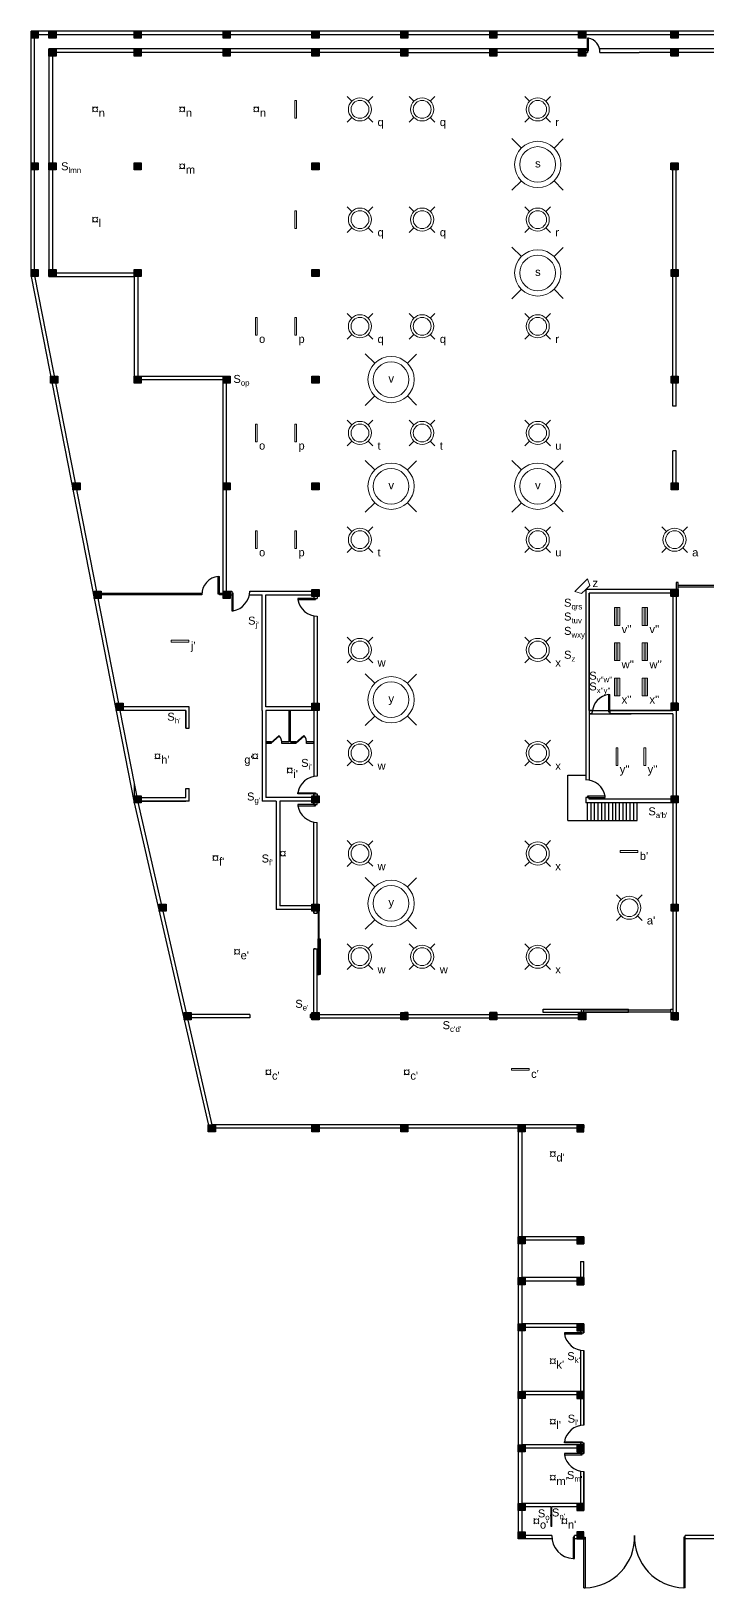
# Model space of a CAD drawing. Header units: inches. Extents: x 690793850 to 3471233902, y 1044954437 to 2780428972.
# Drawn here: x 1735550443 to 1735588518, y 1045055774 to 1045143324 of the extents above; entities that cross this region are included whole.
import ezdxf

# ---------------------------------------------------------------- set-up
doc = ezdxf.new("R2010")
doc.units = ezdxf.units.IN
doc.header["$MEASUREMENT"] = 0
for name, color, linetype in [('Doors', 140, 'Continuous'), ('Ladders', 10, 'Continuous'), ('Poste', 2, 'Continuous'), ('wall', 7, 'Continuous'), ('Walls', 7, 'Continuous')]:
    doc.layers.add(name, color=color, linetype=linetype)
doc.layers.add('lighting', color=3, linetype='Continuous', lineweight=13)
doc.layers.add('STAIR', color=1, linetype='Continuous', lineweight=5)
doc.styles.get("Standard").update_dxf_attribs({"font": 'arial.ttf'})

# ---------------------------------------------------------------- blocks, each defined once
blk = doc.blocks.new('poste')
for p, q in [((1735358586.536575, 1045014423.977711), (1735358986.536575, 1045014423.977711)), ((1735358586.536575, 1045014023.977711), (1735358586.536575, 1045014423.977711)), ((1735358986.536575, 1045014423.977711), (1735358986.536575, 1045014023.977711)), ((1735358986.536575, 1045014023.977711), (1735358586.536575, 1045014023.977711))]:
    blk.add_line(p, q)
blk = doc.blocks.new('bulb')
at = {"layer": 'STAIR', "color": 3}
for p, q in [((250374, 19544), (250322, 19595)), ((250374, 19360), (250322, 19308)), ((250558, 19544), (250611, 19597)), ((250558, 19360), (250611, 19307))]:
    blk.add_line(p, q, dxfattribs=at)
blk.add_circle((250466, 19452), 130, dxfattribs=at)
blk = doc.blocks.new('hanging light')
at = {"layer": 'STAIR', "color": 3}
for p, q in [((285950, 80509), (285692, 80767)), ((286870, 80509), (287136, 80775)), ((285950, 79589), (285692, 79332)), ((286870, 79589), (287136, 79323))]:
    blk.add_line(p, q, dxfattribs=at)
for radius in [651, 501]:
    blk.add_circle((286410, 80049), radius, dxfattribs=at)
blk = doc.blocks.new('tube light')
at = {"layer": 'lighting'}
for p, q in [((362255, 81955), (362255, 81855)), ((363255, 81955), (362255, 81955)), ((362255, 81855), (363255, 81855)), ((363255, 81855), (363255, 81955))]:
    blk.add_line(p, q, dxfattribs=at)
blk = doc.blocks.new('flood light')
at = {"layer": 'lighting'}
for p, q in [((349945, 74830), (350945, 74830)), ((350120, 74480), (349945, 74830)), ((350445, 74480), (350120, 74480)), ((350445, 74480), (350770, 74480)), ((350770, 74480), (350945, 74830))]:
    blk.add_line(p, q, dxfattribs=at)

msp = doc.modelspace()

# ---------------------------------------------------------------- hatches: boundary and pattern name
at = {"layer": 'Poste', "true_color": 0xf1eb1f}
h = msp.add_hatch(color=2, dxfattribs=at)
h.dxf.hatch_style = 1
h.paths.add_polyline_path([(1735550443, 1045142924), (1735550843, 1045142924), (1735550843, 1045143324), (1735550443, 1045143324)])
h = msp.add_hatch(color=2, dxfattribs=at)
h.dxf.hatch_style = 1
h.paths.add_polyline_path([(1735551443, 1045142924), (1735551843, 1045142924), (1735551843, 1045143324), (1735551443, 1045143324)])
h = msp.add_hatch(color=2, dxfattribs=at)
h.dxf.hatch_style = 1
h.paths.add_polyline_path([(1735556243, 1045142924), (1735556643, 1045142924), (1735556643, 1045143324), (1735556243, 1045143324)])
h = msp.add_hatch(color=2, dxfattribs=at)
h.dxf.hatch_style = 1
h.paths.add_polyline_path([(1735561243, 1045142924), (1735561643, 1045142924), (1735561643, 1045143324), (1735561243, 1045143324)])
h = msp.add_hatch(color=2, dxfattribs=at)
h.dxf.hatch_style = 1
h.paths.add_polyline_path([(1735566243, 1045142924), (1735566643, 1045142924), (1735566643, 1045143324), (1735566243, 1045143324)])
h = msp.add_hatch(color=2, dxfattribs=at)
h.dxf.hatch_style = 1
h.paths.add_polyline_path([(1735571243, 1045142924), (1735571643, 1045142924), (1735571643, 1045143324), (1735571243, 1045143324)])
h = msp.add_hatch(color=2, dxfattribs=at)
h.dxf.hatch_style = 1
h.paths.add_polyline_path([(1735576243, 1045142924), (1735576643, 1045142924), (1735576643, 1045143324), (1735576243, 1045143324)])
h = msp.add_hatch(color=2, dxfattribs=at)
h.dxf.hatch_style = 1
h.paths.add_polyline_path([(1735581243, 1045142924), (1735581643, 1045142924), (1735581643, 1045143324), (1735581243, 1045143324)])
h = msp.add_hatch(color=2, dxfattribs=at)
h.dxf.hatch_style = 1
h.paths.add_polyline_path([(1735586443, 1045142924), (1735586843, 1045142924), (1735586843, 1045143324), (1735586443, 1045143324)])
h = msp.add_hatch(color=2, dxfattribs=at)
h.dxf.hatch_style = 1
h.paths.add_polyline_path([(1735551443, 1045141924), (1735551843, 1045141924), (1735551843, 1045142324), (1735551443, 1045142324)])
h = msp.add_hatch(color=2, dxfattribs=at)
h.dxf.hatch_style = 1
h.paths.add_polyline_path([(1735556243, 1045141924), (1735556643, 1045141924), (1735556643, 1045142324), (1735556243, 1045142324)])
h = msp.add_hatch(color=2, dxfattribs=at)
h.dxf.hatch_style = 1
h.paths.add_polyline_path([(1735561243, 1045141924), (1735561643, 1045141924), (1735561643, 1045142324), (1735561243, 1045142324)])
h = msp.add_hatch(color=2, dxfattribs=at)
h.dxf.hatch_style = 1
h.paths.add_polyline_path([(1735566243, 1045141924), (1735566643, 1045141924), (1735566643, 1045142324), (1735566243, 1045142324)])
h = msp.add_hatch(color=2, dxfattribs=at)
h.dxf.hatch_style = 1
h.paths.add_polyline_path([(1735571243, 1045141924), (1735571643, 1045141924), (1735571643, 1045142324), (1735571243, 1045142324)])
h = msp.add_hatch(color=2, dxfattribs=at)
h.dxf.hatch_style = 1
h.paths.add_polyline_path([(1735576243, 1045141924), (1735576643, 1045141924), (1735576643, 1045142324), (1735576243, 1045142324)])
h = msp.add_hatch(color=2, dxfattribs=at)
h.dxf.hatch_style = 1
h.paths.add_polyline_path([(1735581243, 1045141924), (1735581643, 1045141924), (1735581643, 1045142324), (1735581243, 1045142324)])
h = msp.add_hatch(color=2, dxfattribs=at)
h.dxf.hatch_style = 1
h.paths.add_polyline_path([(1735586443, 1045141924), (1735586843, 1045141924), (1735586843, 1045142324), (1735586443, 1045142324)])
h = msp.add_hatch(color=2, dxfattribs=at)
h.dxf.hatch_style = 1
h.paths.add_polyline_path([(1735550443, 1045135524), (1735550843, 1045135524), (1735550843, 1045135924), (1735550443, 1045135924)])
h = msp.add_hatch(color=2, dxfattribs=at)
h.dxf.hatch_style = 1
h.paths.add_polyline_path([(1735551443, 1045135524), (1735551843, 1045135524), (1735551843, 1045135924), (1735551443, 1045135924)])
h = msp.add_hatch(color=2, dxfattribs=at)
h.dxf.hatch_style = 1
h.paths.add_polyline_path([(1735556243, 1045135524), (1735556643, 1045135524), (1735556643, 1045135924), (1735556243, 1045135924)])
h = msp.add_hatch(color=2, dxfattribs=at)
h.dxf.hatch_style = 1
h.paths.add_polyline_path([(1735566243, 1045135524), (1735566643, 1045135524), (1735566643, 1045135924), (1735566243, 1045135924)])
h = msp.add_hatch(color=2, dxfattribs=at)
h.dxf.hatch_style = 1
h.paths.add_polyline_path([(1735586443, 1045135524), (1735586843, 1045135524), (1735586843, 1045135924), (1735586443, 1045135924)])
h = msp.add_hatch(color=2, dxfattribs=at)
h.dxf.hatch_style = 1
h.paths.add_polyline_path([(1735550443, 1045129524), (1735550843, 1045129524), (1735550843, 1045129924), (1735550443, 1045129924)])
h = msp.add_hatch(color=2, dxfattribs=at)
h.dxf.hatch_style = 1
h.paths.add_polyline_path([(1735551443, 1045129524), (1735551843, 1045129524), (1735551843, 1045129924), (1735551443, 1045129924)])
h = msp.add_hatch(color=2, dxfattribs=at)
h.dxf.hatch_style = 1
h.paths.add_polyline_path([(1735556243, 1045129524), (1735556643, 1045129524), (1735556643, 1045129924), (1735556243, 1045129924)])
h = msp.add_hatch(color=2, dxfattribs=at)
h.dxf.hatch_style = 1
h.paths.add_polyline_path([(1735566243, 1045129524), (1735566643, 1045129524), (1735566643, 1045129924), (1735566243, 1045129924)])
h = msp.add_hatch(color=2, dxfattribs=at)
h.dxf.hatch_style = 1
h.paths.add_polyline_path([(1735586443, 1045129524), (1735586843, 1045129524), (1735586843, 1045129924), (1735586443, 1045129924)])
h = msp.add_hatch(color=2, dxfattribs=at)
h.dxf.hatch_style = 1
h.paths.add_polyline_path([(1735551541, 1045123524), (1735551941, 1045123524), (1735551941, 1045123924), (1735551541, 1045123924)])
h = msp.add_hatch(color=2, dxfattribs=at)
h.dxf.hatch_style = 1
h.paths.add_polyline_path([(1735556243, 1045123524), (1735556643, 1045123524), (1735556643, 1045123924), (1735556243, 1045123924)])
h = msp.add_hatch(color=2, dxfattribs=at)
h.dxf.hatch_style = 1
h.paths.add_polyline_path([(1735561243, 1045123524), (1735561643, 1045123524), (1735561643, 1045123924), (1735561243, 1045123924)])
h = msp.add_hatch(color=2, dxfattribs=at)
h.dxf.hatch_style = 1
h.paths.add_polyline_path([(1735566243, 1045123524), (1735566643, 1045123524), (1735566643, 1045123924), (1735566243, 1045123924)])
h = msp.add_hatch(color=2, dxfattribs=at)
h.dxf.hatch_style = 1
h.paths.add_polyline_path([(1735586443, 1045123524), (1735586843, 1045123524), (1735586843, 1045123924), (1735586443, 1045123924)])
h = msp.add_hatch(color=2, dxfattribs=at)
h.dxf.hatch_style = 1
h.paths.add_polyline_path([(1735552795, 1045117524), (1735553195, 1045117524), (1735553195, 1045117924), (1735552795, 1045117924)])
h = msp.add_hatch(color=2, dxfattribs=at)
h.dxf.hatch_style = 1
h.paths.add_polyline_path([(1735561243, 1045117524), (1735561643, 1045117524), (1735561643, 1045117924), (1735561243, 1045117924)])
h = msp.add_hatch(color=2, dxfattribs=at)
h.dxf.hatch_style = 1
h.paths.add_polyline_path([(1735566243, 1045117524), (1735566643, 1045117524), (1735566643, 1045117924), (1735566243, 1045117924)])
h = msp.add_hatch(color=2, dxfattribs=at)
h.dxf.hatch_style = 1
h.paths.add_polyline_path([(1735586443, 1045117524), (1735586843, 1045117524), (1735586843, 1045117924), (1735586443, 1045117924)])
h = msp.add_hatch(color=2, dxfattribs=at)
h.dxf.hatch_style = 1
h.paths.add_polyline_path([(1735553990, 1045111424), (1735554390, 1045111424), (1735554390, 1045111824), (1735553990, 1045111824)])
h = msp.add_hatch(color=2, dxfattribs=at)
h.dxf.hatch_style = 1
h.paths.add_polyline_path([(1735561243, 1045111424), (1735561643, 1045111424), (1735561643, 1045111824), (1735561243, 1045111824)])
h = msp.add_hatch(color=2, dxfattribs=at)
h.dxf.hatch_style = 1
h.paths.add_polyline_path([(1735566243, 1045111524), (1735566643, 1045111524), (1735566643, 1045111924), (1735566243, 1045111924)])
h = msp.add_hatch(color=2, dxfattribs=at)
h.dxf.hatch_style = 1
h.paths.add_polyline_path([(1735586443, 1045111524), (1735586843, 1045111524), (1735586843, 1045111924), (1735586443, 1045111924)])
h = msp.add_hatch(color=2, dxfattribs=at)
h.dxf.hatch_style = 1
h.paths.add_polyline_path([(1735555224, 1045105124), (1735555624, 1045105124), (1735555624, 1045105524), (1735555224, 1045105524)])
h = msp.add_hatch(color=2, dxfattribs=at)
h.dxf.hatch_style = 1
h.paths.add_polyline_path([(1735566243, 1045105124), (1735566643, 1045105124), (1735566643, 1045105524), (1735566243, 1045105524)])
h = msp.add_hatch(color=2, dxfattribs=at)
h.dxf.hatch_style = 1
h.paths.add_polyline_path([(1735586443, 1045105124), (1735586843, 1045105124), (1735586843, 1045105524), (1735586443, 1045105524)])
h = msp.add_hatch(color=2, dxfattribs=at)
h.dxf.hatch_style = 1
h.paths.add_polyline_path([(1735556243, 1045099924), (1735556643, 1045099924), (1735556643, 1045100324), (1735556243, 1045100324)])
h = msp.add_hatch(color=2, dxfattribs=at)
h.dxf.hatch_style = 1
h.paths.add_polyline_path([(1735566243, 1045099924), (1735566643, 1045099924), (1735566643, 1045100324), (1735566243, 1045100324)])
h = msp.add_hatch(color=2, dxfattribs=at)
h.dxf.hatch_style = 1
h.paths.add_polyline_path([(1735586443, 1045099924), (1735586843, 1045099924), (1735586843, 1045100324), (1735586443, 1045100324)])
h = msp.add_hatch(color=2, dxfattribs=at)
h.dxf.hatch_style = 1
h.paths.add_polyline_path([(1735557648, 1045093824), (1735558048, 1045093824), (1735558048, 1045094224), (1735557648, 1045094224)])
h = msp.add_hatch(color=2, dxfattribs=at)
h.dxf.hatch_style = 1
h.paths.add_polyline_path([(1735566243, 1045093824), (1735566643, 1045093824), (1735566643, 1045094224), (1735566243, 1045094224)])
h = msp.add_hatch(color=2, dxfattribs=at)
h.dxf.hatch_style = 1
h.paths.add_polyline_path([(1735586443, 1045093824), (1735586843, 1045093824), (1735586843, 1045094224), (1735586443, 1045094224)])
h = msp.add_hatch(color=2, dxfattribs=at)
h.dxf.hatch_style = 1
h.paths.add_polyline_path([(1735559052, 1045087724), (1735559452, 1045087724), (1735559452, 1045088124), (1735559052, 1045088124)])
h = msp.add_hatch(color=2, dxfattribs=at)
h.dxf.hatch_style = 1
h.paths.add_polyline_path([(1735566243, 1045087724), (1735566643, 1045087724), (1735566643, 1045088124), (1735566243, 1045088124)])
h = msp.add_hatch(color=2, dxfattribs=at)
h.dxf.hatch_style = 1
h.paths.add_polyline_path([(1735571243, 1045087724), (1735571643, 1045087724), (1735571643, 1045088124), (1735571243, 1045088124)])
h = msp.add_hatch(color=2, dxfattribs=at)
h.dxf.hatch_style = 1
h.paths.add_polyline_path([(1735576243, 1045087724), (1735576643, 1045087724), (1735576643, 1045088124), (1735576243, 1045088124)])
h = msp.add_hatch(color=2, dxfattribs=at)
h.dxf.hatch_style = 1
h.paths.add_polyline_path([(1735581243, 1045087724), (1735581643, 1045087724), (1735581643, 1045088124), (1735581243, 1045088124)])
h = msp.add_hatch(color=2, dxfattribs=at)
h.dxf.hatch_style = 1
h.paths.add_polyline_path([(1735586443, 1045087724), (1735586843, 1045087724), (1735586843, 1045088124), (1735586443, 1045088124)])
h = msp.add_hatch(color=2, dxfattribs=at)
h.dxf.hatch_style = 1
h.paths.add_polyline_path([(1735560410, 1045081424), (1735560810, 1045081424), (1735560810, 1045081824), (1735560410, 1045081824)])
h = msp.add_hatch(color=2, dxfattribs=at)
h.dxf.hatch_style = 1
h.paths.add_polyline_path([(1735566243, 1045081424), (1735566643, 1045081424), (1735566643, 1045081824), (1735566243, 1045081824)])
h = msp.add_hatch(color=2, dxfattribs=at)
h.dxf.hatch_style = 1
h.paths.add_polyline_path([(1735571243, 1045081424), (1735571643, 1045081424), (1735571643, 1045081824), (1735571243, 1045081824)])
h = msp.add_hatch(color=2, dxfattribs=at)
h.dxf.hatch_style = 1
h.paths.add_polyline_path([(1735577843, 1045081424), (1735578243, 1045081424), (1735578243, 1045081824), (1735577843, 1045081824)])
h = msp.add_hatch(color=2, dxfattribs=at)
h.dxf.hatch_style = 1
h.paths.add_polyline_path([(1735581543, 1045081824), (1735581143, 1045081824), (1735581143, 1045081424), (1735581543, 1045081424)])
h = msp.add_hatch(color=2, dxfattribs=at)
h.dxf.hatch_style = 1
h.paths.add_polyline_path([(1735577843, 1045075124), (1735578243, 1045075124), (1735578243, 1045075524), (1735577843, 1045075524)])
h = msp.add_hatch(color=2, dxfattribs=at)
h.dxf.hatch_style = 1
h.paths.add_polyline_path([(1735581543, 1045075524), (1735581143, 1045075524), (1735581143, 1045075124), (1735581543, 1045075124)])
h = msp.add_hatch(color=2, dxfattribs=at)
h.dxf.hatch_style = 1
h.paths.add_polyline_path([(1735577843, 1045072824), (1735578243, 1045072824), (1735578243, 1045073224), (1735577843, 1045073224)])
h = msp.add_hatch(color=2, dxfattribs=at)
h.dxf.hatch_style = 1
h.paths.add_polyline_path([(1735581543, 1045073224), (1735581143, 1045073224), (1735581143, 1045072824), (1735581543, 1045072824)])
h = msp.add_hatch(color=2, dxfattribs=at)
h.dxf.hatch_style = 1
h.paths.add_polyline_path([(1735577843, 1045070224), (1735578243, 1045070224), (1735578243, 1045070624), (1735577843, 1045070624)])
h = msp.add_hatch(color=2, dxfattribs=at)
h.dxf.hatch_style = 1
h.paths.add_polyline_path([(1735581543, 1045070624), (1735581143, 1045070624), (1735581143, 1045070224), (1735581543, 1045070224)])
h = msp.add_hatch(color=2, dxfattribs=at)
h.dxf.hatch_style = 1
h.paths.add_polyline_path([(1735577843, 1045066424), (1735578243, 1045066424), (1735578243, 1045066824), (1735577843, 1045066824)])
h = msp.add_hatch(color=2, dxfattribs=at)
h.dxf.hatch_style = 1
h.paths.add_polyline_path([(1735581543, 1045066824), (1735581143, 1045066824), (1735581143, 1045066424), (1735581543, 1045066424)])
h = msp.add_hatch(color=2, dxfattribs=at)
h.dxf.hatch_style = 1
h.paths.add_polyline_path([(1735577843, 1045063424), (1735578243, 1045063424), (1735578243, 1045063824), (1735577843, 1045063824)])
h = msp.add_hatch(color=2, dxfattribs=at)
h.dxf.hatch_style = 1
h.paths.add_polyline_path([(1735581543, 1045063824), (1735581143, 1045063824), (1735581143, 1045063424), (1735581543, 1045063424)])
h = msp.add_hatch(color=2, dxfattribs=at)
h.dxf.hatch_style = 1
h.paths.add_polyline_path([(1735577843, 1045060124), (1735578243, 1045060124), (1735578243, 1045060524), (1735577843, 1045060524)])
h = msp.add_hatch(color=2, dxfattribs=at)
h.dxf.hatch_style = 1
h.paths.add_polyline_path([(1735581543, 1045060524), (1735581143, 1045060524), (1735581143, 1045060124), (1735581543, 1045060124)])
h = msp.add_hatch(color=2, dxfattribs=at)
h.dxf.hatch_style = 1
h.paths.add_polyline_path([(1735577843, 1045058524), (1735578243, 1045058524), (1735578243, 1045058924), (1735577843, 1045058924)])
h = msp.add_hatch(color=2, dxfattribs=at)
h.dxf.hatch_style = 1
h.paths.add_polyline_path([(1735581543, 1045058924), (1735581143, 1045058924), (1735581143, 1045058524), (1735581543, 1045058524)])

# ---------------------------------------------------------------- linework, layer by layer
for p, q in [((1735581843, 1045105124), (1735581843, 1045111724)), ((1735581843, 1045109084), (1735581843, 1045107764)), ((1735581843, 1045107764), (1735581843, 1045108424)), ((1735581843, 1045105124), (1735586543, 1045105124)), ((1735581843, 1045104924), (1735584193, 1045104924)), ((1735582009, 1045104924), (1735582009, 1045105024)), ((1735579693, 1045059224), (1735579693, 1045060324)), ((1735579743, 1045059224), (1735579743, 1045060324)), ((1735579743, 1045059224), (1735579693, 1045059224))]:
    msp.add_line(p, q)
at = {"layer": 'Doors'}
for p, q in [((1735581743, 1045142224), (1735581743, 1045142924)), ((1735581793, 1045142924), (1735581743, 1045142924)), ((1735581793, 1045142224), (1735581743, 1045142224)), ((1735581793, 1045142224), (1735581793, 1045142924)), ((1735560973, 1045111659), (1735560973, 1045112659)), ((1735560973, 1045112659), (1735561043, 1045112659)), ((1735561043, 1045111659), (1735561043, 1045112659)), ((1735560044, 1045111694), (1735554390, 1045111694)), ((1735560043, 1045111624), (1735554390, 1045111624)), ((1735560043, 1045111659), (1735560043, 1045111694)), ((1735561043, 1045111659), (1735560973, 1045111659)), ((1735561043, 1045111659), (1735560973, 1045111659)), ((1735561243, 1045111694), (1735561043, 1045111694)), ((1735561243, 1045111694), (1735561043, 1045111694)), ((1735561043, 1045111694), (1735561043, 1045111624)), ((1735561243, 1045111624), (1735561043, 1045111624)), ((1735561243, 1045111624), (1735561243, 1045111694)), ((1735561643, 1045111824), (1735561743, 1045111824)), ((1735561743, 1045111824), (1735561743, 1045111624)), ((1735561743, 1045111724), (1735561743, 1045110724)), ((1735561813, 1045111724), (1735561743, 1045111724)), ((1735561813, 1045110724), (1735561813, 1045111724)), ((1735586843, 1045112324), (1735586743, 1045112324)), ((1735586743, 1045112324), (1735586743, 1045111924)), ((1735586843, 1045111924), (1735586843, 1045112324)), ((1735586843, 1045112174), (1735595843, 1045112174)), ((1735586843, 1045112074), (1735595843, 1045112074)), ((1735561743, 1045110724), (1735561813, 1045110724)), ((1735566443, 1045111424), (1735565443, 1045111424)), ((1735565443, 1045111424), (1735565443, 1045111354)), ((1735565443, 1045111354), (1735566443, 1045111354)), ((1735566443, 1045111354), (1735566443, 1045111424)), ((1735582939, 1045105024), (1735582939, 1045106024)), ((1735582939, 1045106024), (1735583009, 1045106024)), ((1735583009, 1045105024), (1735583009, 1045106024)), ((1735583009, 1045105024), (1735582939, 1045105024)), ((1735563943, 1045103314), (1735564390, 1045103715)), ((1735563957, 1045103299), (1735564404, 1045103700)), ((1735564404, 1045103700), (1735564390, 1045103715)), ((1735565343, 1045103314), (1735565790, 1045103715)), ((1735565357, 1045103299), (1735565804, 1045103700)), ((1735565804, 1045103700), (1735565790, 1045103715)), ((1735563957, 1045103299), (1735563943, 1045103314)), ((1735565357, 1045103299), (1735565343, 1045103314)), ((1735565443, 1045100424), (1735565443, 1045100494)), ((1735565443, 1045100494), (1735566443, 1045100494)), ((1735566443, 1045100424), (1735565443, 1045100424)), ((1735566443, 1045100494), (1735566443, 1045100424)), ((1735582743, 1045100294), (1735581743, 1045100294)), ((1735581743, 1045100294), (1735581743, 1045100224)), ((1735581743, 1045100224), (1735582743, 1045100224)), ((1735582743, 1045100224), (1735582743, 1045100294)), ((1735566443, 1045099824), (1735565443, 1045099824)), ((1735565443, 1045099824), (1735565443, 1045099754)), ((1735565443, 1045099754), (1735566443, 1045099754)), ((1735566443, 1045099754), (1735566443, 1045099824)), ((1735566543, 1045093774), (1735566643, 1045093774)), ((1735566593, 1045093774), (1735566593, 1045090774)), ((1735566643, 1045093774), (1735566643, 1045093824)), ((1735566643, 1045090774), (1735566643, 1045093774)), ((1735566643, 1045092274), (1735566573, 1045092274)), ((1735566573, 1045092274), (1735566573, 1045090270)), ((1735566643, 1045092274), (1735566643, 1045090270)), ((1735566643, 1045092274), (1735566713, 1045092274)), ((1735566713, 1045092274), (1735566713, 1045090270)), ((1735566443, 1045091720), (1735566343, 1045091720)), ((1735566543, 1045090774), (1735566643, 1045090774)), ((1735566643, 1045090674), (1735566543, 1045090674)), ((1735566593, 1045090774), (1735566643, 1045090774)), ((1735566643, 1045090774), (1735566643, 1045090674)), ((1735566573, 1045090270), (1735566643, 1045090270)), ((1735566713, 1045090270), (1735566643, 1045090270)), ((1735579243, 1045088124), (1735579243, 1045088324)), ((1735579243, 1045088324), (1735584043, 1045088324)), ((1735584043, 1045088124), (1735579243, 1045088124)), ((1735581393, 1045088324), (1735581493, 1045088324)), ((1735581393, 1045088324), (1735581393, 1045088124)), ((1735581493, 1045088324), (1735581493, 1045088124)), ((1735581493, 1045088274), (1735586443, 1045088274)), ((1735581493, 1045088174), (1735586443, 1045088174)), ((1735584043, 1045088124), (1735584043, 1045088324)), ((1735586443, 1045088124), (1735586443, 1045088324)), ((1735586443, 1045088324), (1735586543, 1045088324)), ((1735586443, 1045088124), (1735586543, 1045088124)), ((1735581443, 1045070124), (1735580443, 1045070124)), ((1735580443, 1045070124), (1735580443, 1045070054)), ((1735580443, 1045070054), (1735581443, 1045070054)), ((1735581443, 1045070054), (1735581443, 1045070124)), ((1735580443, 1045063924), (1735580443, 1045063994)), ((1735580443, 1045063994), (1735581443, 1045063994)), ((1735581443, 1045063924), (1735580443, 1045063924)), ((1735581443, 1045063994), (1735581443, 1045063924)), ((1735581443, 1045063324), (1735580443, 1045063324)), ((1735580443, 1045063324), (1735580443, 1045063254)), ((1735580443, 1045063254), (1735581443, 1045063254)), ((1735581443, 1045063254), (1735581443, 1045063324)), ((1735580943, 1045058624), (1735580943, 1045058524)), ((1735580943, 1045058624), (1735580943, 1045057424)), ((1735581013, 1045058624), (1735580943, 1045058624)), ((1735581013, 1045057424), (1735581013, 1045058624)), ((1735581543, 1045058624), (1735581613, 1045058624)), ((1735581543, 1045055774), (1735581543, 1045058624)), ((1735581543, 1045058624), (1735581613, 1045058624)), ((1735581543, 1045058524), (1735581613, 1045058524)), ((1735581613, 1045058624), (1735581613, 1045055774)), ((1735584393, 1045058524), (1735584393, 1045058724)), ((1735587243, 1045058624), (1735587173, 1045058624)), ((1735587243, 1045058624), (1735587173, 1045058624)), ((1735587173, 1045058624), (1735587173, 1045055774)), ((1735587173, 1045058524), (1735587243, 1045058524)), ((1735587243, 1045058524), (1735587243, 1045058724)), ((1735587243, 1045055774), (1735587243, 1045058624)), ((1735580943, 1045057424), (1735581013, 1045057424)), ((1735581543, 1045055774), (1735581613, 1045055774)), ((1735587243, 1045055774), (1735587173, 1045055774))]:
    msp.add_line(p, q, dxfattribs=at)
for centre, radius, start, end in [((1735581657, 1045142150), 787, 358.15235, 80.03537), ((1735561065, 1045111642), 1022, 95.13587, 180.98153), ((1735561601, 1045111849), 1145, 280.69255, 358.84726), ((1735566568, 1045111567), 1145, 190.69255, 268.84726), ((1735583092, 1045104949), 1086, 98.11487, 176.03949), ((1735563951, 1045103314), 595, 355.17621, 40.40327), ((1735565351, 1045103314), 595, 355.17621, 40.40327), ((1735566568, 1045100282), 1145, 91.15274, 169.30745), ((1735581618, 1045100082), 1145, 10.69255, 88.84725), ((1735566568, 1045099967), 1145, 190.69255, 268.84726), ((1735581568, 1045070267), 1145, 190.69255, 268.84726), ((1735581568, 1045063782), 1145, 91.15274, 169.30745), ((1735581568, 1045063467), 1145, 190.69255, 268.84726), ((1735580993, 1045058674), 1251, 177.70939, 267.70939), ((1735581544, 1045058624), 2851, 271.38855, 2.0102), ((1735587242, 1045058624), 2851, 177.9898, 268.61145)]:
    msp.add_arc(centre, radius, start, end, dxfattribs=at)
at = {"layer": 'Ladders'}
for p, q in [((1735580643, 1045098924), (1735580643, 1045101480)), ((1735580643, 1045101480), (1735581643, 1045101480)), ((1735581743, 1045098924), (1735581743, 1045099924)), ((1735581943, 1045098924), (1735581943, 1045099924)), ((1735582143, 1045098924), (1735582143, 1045099924)), ((1735582343, 1045098924), (1735582343, 1045099924)), ((1735582543, 1045098924), (1735582543, 1045099924)), ((1735582743, 1045098924), (1735582743, 1045099924)), ((1735582943, 1045098924), (1735582943, 1045099924)), ((1735583143, 1045099924), (1735583143, 1045098924)), ((1735583343, 1045098924), (1735583343, 1045099924)), ((1735583543, 1045098924), (1735583543, 1045099924)), ((1735583743, 1045098924), (1735583743, 1045099924)), ((1735583943, 1045098924), (1735583943, 1045099924)), ((1735584143, 1045098924), (1735584143, 1045099924)), ((1735584343, 1045098924), (1735584343, 1045099924)), ((1735584543, 1045098924), (1735584543, 1045099924)), ((1735580643, 1045098924), (1735584543, 1045098924)), ((1735581643, 1045098924), (1735581843, 1045098924)), ((1735583143, 1045098924), (1735583343, 1045098924)), ((1735583343, 1045098924), (1735583543, 1045098924)), ((1735583543, 1045098924), (1735583743, 1045098924)), ((1735583743, 1045098924), (1735583943, 1045098924)), ((1735583943, 1045098924), (1735584143, 1045098924)), ((1735584143, 1045098924), (1735584343, 1045098924)), ((1735584343, 1045098924), (1735584543, 1045098924))]:
    msp.add_line(p, q, dxfattribs=at)
at = {"layer": 'lighting'}
for p, q in [((1735566643, 1045129924), (1735566643, 1045129524)), ((1735566643, 1045117924), (1735566643, 1045117524)), ((1735583360, 1045109904), (1735583360, 1045110904)), ((1735584927, 1045109904), (1735584927, 1045110904)), ((1735583360, 1045107924), (1735583360, 1045108924)), ((1735584927, 1045107924), (1735584927, 1045108924)), ((1735583360, 1045105944), (1735583360, 1045106944)), ((1735584927, 1045105944), (1735584927, 1045106944)), ((1735564433, 1045100024), (1735564532, 1045100011)), ((1735578043, 1045060124), (1735578243, 1045060124))]:
    msp.add_line(p, q, dxfattribs=at)
at = {"layer": 'Poste'}
for p, q in [((1735586443, 1045142924), (1735586443, 1045143324)), ((1735586743, 1045142924), (1735586743, 1045143324)), ((1735586443, 1045141924), (1735586443, 1045142324)), ((1735586743, 1045141924), (1735586743, 1045142324)), ((1735586443, 1045135524), (1735586443, 1045135924)), ((1735586743, 1045135524), (1735586743, 1045135924)), ((1735553990, 1045111824), (1735553990, 1045111424)), ((1735554290, 1045111824), (1735554290, 1045111424)), ((1735561243, 1045111824), (1735561243, 1045111424)), ((1735561543, 1045111824), (1735561543, 1045111424)), ((1735586443, 1045111524), (1735586443, 1045111924)), ((1735586843, 1045111924), (1735586443, 1045111924)), ((1735586843, 1045111924), (1735586443, 1045111924)), ((1735586843, 1045111624), (1735586443, 1045111624)), ((1735586843, 1045111624), (1735586443, 1045111624)), ((1735586743, 1045111524), (1735586743, 1045111924)), ((1735586843, 1045105524), (1735586443, 1045105524)), ((1735586843, 1045105224), (1735586443, 1045105224)), ((1735571643, 1045088124), (1735571443, 1045088124)), ((1735576443, 1045088124), (1735576243, 1045088124)), ((1735576643, 1045088124), (1735576443, 1045088124)), ((1735571643, 1045087824), (1735571443, 1045087824)), ((1735576443, 1045087824), (1735576243, 1045087824)), ((1735576643, 1045087824), (1735576443, 1045087824)), ((1735581643, 1045087824), (1735581243, 1045087824)), ((1735586543, 1045087724), (1735586843, 1045087724)), ((1735586543, 1045087724), (1735586843, 1045087724))]:
    msp.add_line(p, q, dxfattribs=at)
at = {"layer": 'wall'}
for p, q in [((1735628843, 1045143324), (1735550443, 1045143324)), ((1735550443, 1045129524), (1735550443, 1045143324)), ((1735550639, 1045129563), (1735550639, 1045143324)), ((1735550443, 1045129524), (1735556243, 1045099924)), ((1735550639, 1045129563), (1735555389, 1045105324)), ((1735556243, 1045123924), (1735561243, 1045123924)), ((1735561243, 1045111824), (1735561243, 1045123924)), ((1735561443, 1045111824), (1735561443, 1045123924)), ((1735556243, 1045123724), (1735561243, 1045123724)), ((1735555428, 1045105124), (1735556439, 1045099963)), ((1735566343, 1045100324), (1735566343, 1045100424)), ((1735566343, 1045100424), (1735566543, 1045100424)), ((1735581843, 1045100224), (1735581643, 1045100224)), ((1735581843, 1045100124), (1735581843, 1045100224)), ((1735556243, 1045099924), (1735560456, 1045081624)), ((1735556438, 1045099969), (1735560615, 1045081824)), ((1735566343, 1045099924), (1735566343, 1045099824)), ((1735566343, 1045099824), (1735566543, 1045099824)), ((1735566343, 1045093824), (1735566343, 1045093724)), ((1735566343, 1045093724), (1735566543, 1045093724))]:
    msp.add_line(p, q, dxfattribs=at)
at = {"layer": 'Walls'}
for p, q in [((1735628443, 1045143124), (1735550443, 1045143124)), ((1735556443, 1045143324), (1735551443, 1045143324)), ((1735571443, 1045143324), (1735566443, 1045143324)), ((1735571443, 1045143124), (1735566443, 1045143124)), ((1735581443, 1045143324), (1735576443, 1045143324)), ((1735581443, 1045143124), (1735576443, 1045143124)), ((1735556443, 1045142324), (1735551443, 1045142324)), ((1735551443, 1045142324), (1735551443, 1045129524)), ((1735561443, 1045142324), (1735556443, 1045142324)), ((1735566443, 1045142324), (1735561443, 1045142324)), ((1735571443, 1045142324), (1735566443, 1045142324)), ((1735576443, 1045142324), (1735571443, 1045142324)), ((1735581443, 1045142324), (1735576443, 1045142324)), ((1735581743, 1045142324), (1735581443, 1045142324)), ((1735581643, 1045142324), (1735581743, 1045142324)), ((1735581743, 1045142324), (1735581743, 1045142124)), ((1735586443, 1045142324), (1735582424, 1045142324)), ((1735596443, 1045142324), (1735584643, 1045142324)), ((1735551643, 1045142024), (1735551643, 1045129824)), ((1735556443, 1045142124), (1735551743, 1045142124)), ((1735561443, 1045142124), (1735556443, 1045142124)), ((1735566443, 1045142124), (1735561443, 1045142124)), ((1735571443, 1045142124), (1735566443, 1045142124)), ((1735571443, 1045142124), (1735576443, 1045142124)), ((1735581443, 1045142124), (1735576443, 1045142124)), ((1735581443, 1045142124), (1735581743, 1045142124)), ((1735582443, 1045142124), (1735584643, 1045142124)), ((1735596443, 1045142124), (1735584643, 1045142124)), ((1735586543, 1045129524), (1735586543, 1045135524)), ((1735586743, 1045129524), (1735586743, 1045135524)), ((1735551443, 1045129524), (1735556243, 1045129524)), ((1735551743, 1045129724), (1735556443, 1045129724)), ((1735556243, 1045129524), (1735556243, 1045123524)), ((1735556443, 1045129724), (1735556443, 1045123524)), ((1735586543, 1045123524), (1735586543, 1045129524)), ((1735586743, 1045123524), (1735586743, 1045129524)), ((1735586543, 1045122224), (1735586543, 1045123524)), ((1735586743, 1045122224), (1735586743, 1045123524)), ((1735586743, 1045122224), (1735586543, 1045122224)), ((1735586543, 1045117524), (1735586543, 1045119724)), ((1735586743, 1045119724), (1735586543, 1045119724)), ((1735586743, 1045117524), (1735586743, 1045119724)), ((1735586743, 1045117524), (1735586543, 1045117524)), ((1735561243, 1045111824), (1735561743, 1045111824)), ((1735561243, 1045111624), (1735561743, 1045111624)), ((1735562723, 1045111624), (1735563443, 1045111624)), ((1735562745, 1045111824), (1735566543, 1045111824)), ((1735563443, 1045105124), (1735563443, 1045111624)), ((1735563643, 1045111624), (1735566543, 1045111624)), ((1735563643, 1045105324), (1735563643, 1045111624)), ((1735566343, 1045111524), (1735566343, 1045111424)), ((1735566343, 1045111524), (1735566343, 1045111424)), ((1735566543, 1045111824), (1735566543, 1045111424)), ((1735581643, 1045111924), (1735581643, 1045101226)), ((1735586843, 1045111924), (1735581643, 1045111924)), ((1735581843, 1045111724), (1735581843, 1045101204)), ((1735586543, 1045111724), (1735581843, 1045111724)), ((1735586543, 1045111724), (1735586543, 1045105124)), ((1735586743, 1045111924), (1735586743, 1045087724)), ((1735566343, 1045111424), (1735566543, 1045111424)), ((1735566343, 1045110444), (1735566343, 1045105324)), ((1735566543, 1045110422), (1735566543, 1045101426)), ((1735559343, 1045105324), (1735555389, 1045105324)), ((1735559143, 1045105124), (1735555428, 1045105124)), ((1735559143, 1045104124), (1735559143, 1045105124)), ((1735559143, 1045105124), (1735559143, 1045104124)), ((1735559343, 1045104124), (1735559343, 1045105324)), ((1735563443, 1045105124), (1735563443, 1045100024)), ((1735566343, 1045105324), (1735563643, 1045105324)), ((1735566343, 1045105124), (1735563643, 1045105124)), ((1735563643, 1045105124), (1735563643, 1045100224)), ((1735565043, 1045105124), (1735564943, 1045105124)), ((1735564943, 1045105124), (1735564943, 1045103364)), ((1735565043, 1045103364), (1735565043, 1045105124)), ((1735566343, 1045105124), (1735566343, 1045101404)), ((1735582020, 1045105124), (1735581843, 1045105124)), ((1735582009, 1045104924), (1735581843, 1045104924)), ((1735586543, 1045105124), (1735583009, 1045105124)), ((1735583009, 1045105124), (1735583009, 1045104924)), ((1735586543, 1045104924), (1735583009, 1045104924)), ((1735586543, 1045104924), (1735586543, 1045100224)), ((1735559143, 1045104124), (1735559143, 1045104124)), ((1735559143, 1045104124), (1735559343, 1045104124)), ((1735563943, 1045103364), (1735563643, 1045103364)), ((1735563643, 1045103364), (1735563943, 1045103364)), ((1735563943, 1045103264), (1735563643, 1045103264)), ((1735563943, 1045103364), (1735563943, 1045103264)), ((1735564943, 1045103364), (1735564543, 1045103364)), ((1735565343, 1045103264), (1735564543, 1045103264)), ((1735565343, 1045103364), (1735565043, 1045103364)), ((1735565043, 1045103364), (1735565343, 1045103364)), ((1735565343, 1045103364), (1735565343, 1045103264)), ((1735566343, 1045103364), (1735565943, 1045103364)), ((1735566343, 1045103264), (1735565943, 1045103264)), ((1735566343, 1045103264), (1735566343, 1045103364)), ((1735556243, 1045100964), (1735556243, 1045100024)), ((1735556443, 1045100224), (1735559143, 1045100224)), ((1735559143, 1045100224), (1735559143, 1045100724)), ((1735559143, 1045100224), (1735559143, 1045100724)), ((1735559143, 1045100724), (1735559343, 1045100724)), ((1735559343, 1045100024), (1735559343, 1045100724)), ((1735566343, 1045100224), (1735563643, 1045100224)), ((1735566343, 1045100424), (1735566343, 1045100224)), ((1735566543, 1045100424), (1735566543, 1045099924)), ((1735581643, 1045100224), (1735581643, 1045099924)), ((1735581843, 1045100224), (1735581843, 1045100124)), ((1735586543, 1045100124), (1735581843, 1045100124)), ((1735556243, 1045100024), (1735559143, 1045100024)), ((1735559343, 1045100024), (1735556243, 1045100024)), ((1735564233, 1045100024), (1735563443, 1045100024)), ((1735564233, 1045100024), (1735564233, 1045093924)), ((1735566343, 1045100024), (1735564433, 1045100024)), ((1735564433, 1045100024), (1735564433, 1045094124)), ((1735566343, 1045099824), (1735566343, 1045100024)), ((1735566543, 1045099824), (1735566543, 1045099924)), ((1735586543, 1045099924), (1735581643, 1045099924)), ((1735586543, 1045099924), (1735586543, 1045087724)), ((1735566343, 1045094124), (1735566343, 1045098844)), ((1735566543, 1045093824), (1735566543, 1045098822)), ((1735566343, 1045094124), (1735564433, 1045094124)), ((1735566343, 1045093924), (1735564233, 1045093924)), ((1735566343, 1045093724), (1735566343, 1045093924)), ((1735566543, 1045093724), (1735566543, 1045093824)), ((1735566343, 1045087824), (1735566343, 1045091720)), ((1735566343, 1045091720), (1735566543, 1045091720)), ((1735566543, 1045088024), (1735566543, 1045091720)), ((1735562743, 1045088024), (1735559343, 1045088024)), ((1735562743, 1045088024), (1735562743, 1045087824)), ((1735566243, 1045088024), (1735566143, 1045088024)), ((1735566143, 1045088024), (1735566143, 1045087824)), ((1735566543, 1045088024), (1735581643, 1045088024)), ((1735581643, 1045087824), (1735581643, 1045088024)), ((1735559143, 1045087824), (1735559177, 1045087724)), ((1735562743, 1045087824), (1735559354, 1045087824)), ((1735559354, 1045087824), (1735559388, 1045087724)), ((1735566243, 1045087824), (1735566143, 1045087824)), ((1735566343, 1045087824), (1735581643, 1045087824)), ((1735586743, 1045087724), (1735586543, 1045087724)), ((1735581543, 1045081824), (1735560615, 1045081824)), ((1735581343, 1045081824), (1735581343, 1045081624)), ((1735581543, 1045081824), (1735581543, 1045081624)), ((1735577843, 1045081624), (1735560456, 1045081624)), ((1735577843, 1045081624), (1735577843, 1045058524)), ((1735581543, 1045081624), (1735578043, 1045081624)), ((1735578043, 1045081624), (1735578043, 1045073224)), ((1735581543, 1045075524), (1735577843, 1045075524)), ((1735581543, 1045075324), (1735577843, 1045075324)), ((1735581343, 1045075524), (1735581343, 1045075324)), ((1735581343, 1045075324), (1735581343, 1045075124)), ((1735581543, 1045075124), (1735581343, 1045075124)), ((1735581543, 1045075124), (1735581543, 1045075524)), ((1735581543, 1045075524), (1735581543, 1045075124)), ((1735581543, 1045075124), (1735581543, 1045075524)), ((1735581343, 1045074124), (1735581343, 1045073224)), ((1735581343, 1045074124), (1735581543, 1045074124)), ((1735581543, 1045072824), (1735581543, 1045074124)), ((1735581543, 1045073224), (1735578043, 1045073224)), ((1735578043, 1045073024), (1735578043, 1045070624)), ((1735581343, 1045073024), (1735578043, 1045073024)), ((1735581343, 1045073224), (1735581343, 1045073024)), ((1735581343, 1045073024), (1735581343, 1045072824)), ((1735581543, 1045073224), (1735581543, 1045072824)), ((1735581543, 1045072824), (1735581543, 1045073224)), ((1735581343, 1045070624), (1735578043, 1045070624)), ((1735578043, 1045070424), (1735578043, 1045066824)), ((1735581343, 1045070424), (1735578043, 1045070424)), ((1735581343, 1045070424), (1735581343, 1045070124)), ((1735581543, 1045070624), (1735581543, 1045070124)), ((1735581543, 1045070124), (1735581543, 1045070624)), ((1735581543, 1045070424), (1735581543, 1045070624)), ((1735581543, 1045070124), (1735581543, 1045070424)), ((1735581343, 1045070224), (1735581343, 1045070124)), ((1735581343, 1045070124), (1735581543, 1045070124)), ((1735581343, 1045069144), (1735581343, 1045066824)), ((1735581543, 1045069122), (1735581543, 1045064926)), ((1735581543, 1045066624), (1735581543, 1045069122)), ((1735581343, 1045066824), (1735578043, 1045066824)), ((1735578043, 1045066624), (1735578043, 1045063824)), ((1735581343, 1045066624), (1735578043, 1045066624)), ((1735581343, 1045066624), (1735581343, 1045064904)), ((1735581543, 1045064926), (1735581543, 1045066624)), ((1735581343, 1045063824), (1735578043, 1045063824)), ((1735578043, 1045063624), (1735578043, 1045060524)), ((1735581343, 1045063624), (1735578043, 1045063624)), ((1735581343, 1045063924), (1735581343, 1045063824)), ((1735581343, 1045063924), (1735581543, 1045063924)), ((1735581343, 1045063624), (1735581343, 1045063324)), ((1735581543, 1045063924), (1735581543, 1045063324)), ((1735581543, 1045063824), (1735581543, 1045063924)), ((1735581543, 1045063324), (1735581543, 1045063824)), ((1735581343, 1045063324), (1735581543, 1045063324)), ((1735581343, 1045062344), (1735581343, 1045060524)), ((1735581543, 1045062322), (1735581543, 1045060124)), ((1735581543, 1045060324), (1735581543, 1045062322)), ((1735581343, 1045060524), (1735578043, 1045060524)), ((1735578043, 1045060324), (1735578043, 1045058724)), ((1735579693, 1045060324), (1735578043, 1045060324)), ((1735581343, 1045060324), (1735579743, 1045060324)), ((1735581343, 1045060324), (1735581343, 1045060124)), ((1735581543, 1045060124), (1735581543, 1045060324)), ((1735579751, 1045058524), (1735577843, 1045058524)), ((1735579743, 1045058724), (1735578043, 1045058724)), ((1735579743, 1045058724), (1735578043, 1045058724)), ((1735581343, 1045058724), (1735581013, 1045058724)), ((1735581343, 1045058724), (1735581013, 1045058724)), ((1735581013, 1045058524), (1735581013, 1045058724)), ((1735581613, 1045058524), (1735581013, 1045058524)), ((1735581543, 1045058724), (1735581343, 1045058724)), ((1735581343, 1045058724), (1735581343, 1045058524)), ((1735581543, 1045058524), (1735581543, 1045058724)), ((1735603253, 1045058524), (1735587173, 1045058524)), ((1735603253, 1045058724), (1735587243, 1045058724))]:
    msp.add_line(p, q, dxfattribs=at)

# ---------------------------------------------------------------- block references
at = {"layer": 'lighting', "xscale": -1}
for p in [(1735855353, 1045058875), (1735858853, 1045058875), (1735855353, 1045052675), (1735858853, 1045052675), (1735855353, 1045046675), (1735858853, 1045046675), (1735855353, 1045040675), (1735858853, 1045040675), (1735855353, 1045034675), (1735855353, 1045028475), (1735855353, 1045022675), (1735855353, 1045017025), (1735855353, 1045011223), (1735858853, 1045011223)]:
    msp.add_blockref('hanging light', p, dxfattribs=at)
at = {"layer": 'lighting'}
for name, p in [('hanging light', (1735292533, 1045058875)), ('bulb', (1735303578, 1045119472)), ('bulb', (1735308478, 1045119472)), ('bulb', (1735312645, 1045119472)), ('bulb', (1735308478, 1045116272)), ('hanging light', (1735292533, 1045052675)), ('bulb', (1735303578, 1045113272)), ('hanging light', (1735292533, 1045046675)), ('hanging light', (1735292533, 1045040675)), ('hanging light', (1735292533, 1045034675)), ('hanging light', (1735300233, 1045034675)), ('hanging light', (1735292533, 1045028475)), ('hanging light', (1735292533, 1045022675)), ('bulb', (1735307087, 1045083092)), ('bulb', (1735312579, 1045083092)), ('bulb', (1735314528, 1045082293)), ('hanging light', (1735292533, 1045017025)), ('bulb', (1735310348, 1045077366)), ('bulb', (1735314137, 1045077616)), ('hanging light', (1735297683, 1045013975)), ('bulb', (1735311562, 1045072093)), ('hanging light', (1735292533, 1045011223)), ('bulb', (1735313325, 1045065322)), ('bulb', (1735321109, 1045065322)), ('bulb', (1735329328, 1045060718)), ('bulb', (1735329328, 1045049072)), ('bulb', (1735329328, 1045045672)), ('bulb', (1735329328, 1045042522)), ('bulb', (1735328403, 1045040072)), ('bulb', (1735329978, 1045040072))]:
    msp.add_blockref(name, p, dxfattribs=at)
for name, p, rotation in [('tube light', (1735483423, 1045501679), 270), ('tube light', (1735483423, 1045495479), 270), ('tube light', (1735481206, 1045489479), 270), ('tube light', (1735483423, 1045489479), 270), ('tube light', (1735481206, 1045483479), 270), ('tube light', (1735483423, 1045483479), 270), ('tube light', (1735481206, 1045477479), 270), ('tube light', (1735483423, 1045477479), 270), ('flood light', (1735386506, 1044811457), 45), ('tube light', (1735921578, 1045190922), 180), ('tube light', (1735946836, 1045179091), 180), ('tube light', (1735940720, 1045166839), 180)]:
    msp.add_blockref(name, p, dxfattribs=dict(at, rotation=rotation))
at = {"layer": 'lighting', "xscale": 2, "yscale": 2, "zscale": 2, "rotation": 180}
for p in [(1736151763, 1045295923), (1736151763, 1045289823), (1736143513, 1045283823), (1736143513, 1045277823), (1736151763, 1045277823), (1736143513, 1045265823), (1736143513, 1045254370)]:
    msp.add_blockref('hanging light', p, dxfattribs=at)
at = {"layer": 'lighting', "xscale": -1, "rotation": 270}
for p in [(1735501405, 1044747649), (1735501505, 1044747649), (1735501605, 1044747649), (1735502971, 1044747649), (1735503071, 1044747649), (1735503171, 1044747649), (1735501405, 1044745669), (1735501505, 1044745669), (1735501605, 1044745669), (1735502971, 1044745669), (1735503071, 1044745669), (1735503171, 1044745669), (1735501405, 1044743689), (1735501505, 1044743689), (1735501605, 1044743689), (1735502971, 1044743689), (1735503071, 1044743689), (1735503171, 1044743689), (1735501501, 1044739769), (1735503067, 1044739769)]:
    msp.add_blockref('tube light', p, dxfattribs=at)
at = {"layer": 'Poste', "color": 2, "true_color": 0xf1eb1f}
for p in [(191857, 128900), (192857, 128900), (197657, 128900), (202657, 128900), (207657, 128900), (212657, 128900), (217657, 128900), (222657, 128900), (227857, 128900), (192857, 127900), (197657, 127900), (202657, 127900), (207657, 127900), (212657, 127900), (217657, 127900), (222657, 127900), (227857, 127900), (191857, 121500), (192857, 121500), (197657, 121500), (207657, 121500), (227857, 121500), (191857, 115500), (192857, 115500), (197657, 115500), (207657, 115500), (227857, 115500), (192954, 109500), (197657, 109500), (202657, 109500), (207657, 109500), (227857, 109500), (194208, 103500), (202657, 103500), (207657, 103500), (227857, 103500), (195403, 97400), (202657, 97400), (207657, 97500), (227857, 97500), (196638, 91100), (207657, 91100), (227857, 91100), (197657, 85900), (207657, 85900), (227857, 85900), (199061, 79800), (207657, 79800), (227857, 79800), (200465, 73700), (207657, 73700), (212657, 73700), (217657, 73700), (222657, 73700), (227857, 73700), (201824, 67400), (207657, 67400), (212657, 67400), (219257, 67400), (219257, 61100), (219257, 58800), (219257, 56200), (219257, 52400), (219257, 49400), (219257, 46100), (219257, 44500)]:
    msp.add_blockref('poste', p, dxfattribs=at)
at = {"layer": 'Poste', "color": 2, "true_color": 0xf1eb1f, "xscale": -1}
for p in [(3470940130, 67400), (3470940130, 61100), (3470940130, 58800), (3470940130, 56200), (3470940130, 52400), (3470940130, 49400), (3470940130, 46100), (3470940130, 44500)]:
    msp.add_blockref('poste', p, dxfattribs=at)

# ---------------------------------------------------------------- texts
at = {"layer": 'lighting', "char_height": 450, "attachment_point": 1}
for s, width, heights, insert in [('n', 1526.02, [-450], (1735554245, 1045138956)), ('n', 1526.02, [-450], (1735559145, 1045138956)), ('n', 1526.02, [-450], (1735563313, 1045138956)), ('q', 1526.02, [-575], (1735569934, 1045138434)), ('q', 1526.02, [-575], (1735573434, 1045138434)), ('r', 1526.02, [-450], (1735579934, 1045138434)), ('s', 1526.02, [-457], (1735578796, 1045136109)), ('\\A1;S{\\H0.7x;\\S^ lmn;}', 1809.53, [-465], (1735552128, 1045135948)), ('m', 1526.02, [-450], (1735559145, 1045135756)), ('l', 1526.02, [-450], (1735554245, 1045132756)), ('q', 1526.02, [-575], (1735569934, 1045132234)), ('q', 1526.02, [-575], (1735573434, 1045132234)), ('r', 1526.02, [-450], (1735579934, 1045132234)), ('s', 1526.02, [-457], (1735578796, 1045130009)), ('o', 1526.02, [-457], (1735563266, 1045126240)), ('p', 1526.02, [-575], (1735565484, 1045126240)), ('q', 1526.02, [-575], (1735569934, 1045126234)), ('q', 1526.02, [-575], (1735573434, 1045126234)), ('r', 1526.02, [-450], (1735579934, 1045126234)), ('\\A1;S{\\H0.7x;\\S^ op;}', 1809.53, [-465], (1735561822, 1045123990)), ('v', 1526.02, [-450], (1735570546, 1045124009)), ('o', 1526.02, [-457], (1735563266, 1045120240)), ('p', 1526.02, [-575], (1735565484, 1045120240)), ('t', 1526.02, [-454], (1735569934, 1045120234)), ('t', 1526.02, [-454], (1735573434, 1045120234)), ('u', 1526.02, [-457], (1735579934, 1045120234)), ('v', 1526.02, [-450], (1735570546, 1045118009)), ('v', 1526.02, [-450], (1735578796, 1045118009)), ('o', 1526.02, [-457], (1735563266, 1045114240)), ('p', 1526.02, [-575], (1735565484, 1045114240)), ('t', 1526.02, [-454], (1735569934, 1045114234)), ('u', 1526.02, [-457], (1735579934, 1045114234)), ('a', 1526.02, [-457], (1735587634, 1045114234)), ('z', 1526.02, [-450], (1735582026, 1045112514)), ('\\A1;S{\\H0.7x;\\S^ qrs;}', 1809.53, [-465], (1735580424, 1045111404)), ('\\A1;S{\\H0.7x;\\S^ tuv;}', 1809.53, [-465], (1735580424, 1045110627)), ("\\A1;S{\\H0.7x;\\S^ j';}", 1809.53, [-520], (1735562649, 1045110396)), ('\\A1;S{\\H0.7x;\\S^ wxy;}', 1809.53, [-465], (1735580424, 1045109820)), ("v''", 1526.02, [-450], (1735583665, 1045109919)), ("v''", 1526.02, [-450], (1735585232, 1045109919)), ("j'", 1526.02, [-582], (1735559429, 1045108988)), ('\\A1;S{\\H0.7x;\\S^ z;}', 1809.53, [-465], (1735580424, 1045108477)), ('w', 1526.02, [-450], (1735569934, 1045108034)), ('x', 1526.02, [-450], (1735579934, 1045108034)), ("\\A1;S{\\H0.7x;\\S^ v''w'';}", 1809.53, [-465], (1735581843, 1045107300)), ("w''", 1526.02, [-450], (1735583665, 1045107939)), ("w''", 1526.02, [-450], (1735585232, 1045107939)), ("\\A1;S{\\H0.7x;\\S^ x''y'';}", 1809.53, [-465], (1735581843, 1045106696)), ('y', 1526.02, [-582], (1735570546, 1045106009)), ("x''", 1526.02, [-450], (1735583665, 1045105959)), ("x''", 1526.02, [-450], (1735585232, 1045105959)), ("\\A1;S{\\H0.7x;\\S^ h';}", 1809.53, [-465], (1735558104, 1045104992)), ("h'", 1526.02, [-450], (1735557755, 1045102575)), ("g'", 1526.02, [-582], (1735562437, 1045102580)), ("\\A1;S{\\H0.7x;\\S^ i';}", 1809.53, [-465], (1735565635, 1045102394)), ('w', 1526.02, [-450], (1735569934, 1045102234)), ('x', 1526.02, [-450], (1735579934, 1045102234)), ("y''", 1526.02, [-582], (1735583561, 1045102039)), ("y''", 1526.02, [-582], (1735585128, 1045102039)), ("i'", 1526.02, [-450], (1735565195, 1045101776)), ("\\A1;S{\\H0.7x;\\S^ g';}", 1809.53, [-465], (1735562588, 1045100505)), ("\\A1;S{\\H0.7x;\\S^ a'b';}", 1809.53, [-465], (1735585168, 1045099672)), ("f'", 1526.02, [-458], (1735561015, 1045096849)), ("\\A1;S{\\H0.7x;\\S^ f';}", 1809.53, [-465], (1735563410, 1045097018)), ("b'", 1526.02, [-457], (1735584687, 1045097157)), ('w', 1526.02, [-450], (1735569934, 1045096584)), ('x', 1526.02, [-450], (1735579934, 1045096584)), ('y', 1526.02, [-582], (1735570546, 1045094557)), ("a'", 1526.02, [-457], (1735585084, 1045093534)), ("e'", 1526.02, [-457], (1735562229, 1045091576)), ('w', 1526.02, [-450], (1735569934, 1045090782)), ('w', 1526.02, [-450], (1735573434, 1045090782)), ('x', 1526.02, [-450], (1735579934, 1045090782)), ("\\A1;S{\\H0.7x;\\S^ e';}", 1809.53, [-465], (1735565304, 1045088847)), ("\\A1;S{\\H0.7x;\\S^ c'd';}", 1809.53, [-465], (1735573593, 1045087644)), ("c'", 1526.02, [-457], (1735563992, 1045084806)), ("c'", 1526.02, [-457], (1735571777, 1045084806)), ("c'", 1526.02, [-457], (1735578570, 1045084905)), ("d'", 1526.02, [-457], (1735579995, 1045080202)), ("\\A1;S{\\H0.7x;\\S^ k';}", 1809.53, [-465], (1735580604, 1045069033)), ("k'", 1526.02, [-450], (1735579995, 1045068556)), ("l'", 1526.02, [-450], (1735579995, 1045065156)), ("\\A1;S{\\H0.7x;\\S^ l';}", 1809.53, [-465], (1735580629, 1045065515)), ("m'", 1526.02, [-450], (1735579995, 1045062006)), ("\\A1;S{\\H0.7x;\\S^ m';}", 1809.53, [-465], (1735580586, 1045062347)), ("\\A1;S{\\H0.7x;\\S^ o';}", 1809.53, [-465], (1735578952, 1045060187)), ("\\A1;S{\\H0.7x;\\S^ n';}", 1809.53, [-465], (1735579743, 1045060240)), ("o'", 1526.02, [-457], (1735579070, 1045059556)), ("n'", 1526.02, [-450], (1735580645, 1045059556))]:
    msp.add_mtext_dynamic_manual_height_columns(s, width=width, gutter_width=1, heights=heights, dxfattribs=dict(at, insert=insert))

doc.saveas('drawing.dxf')
